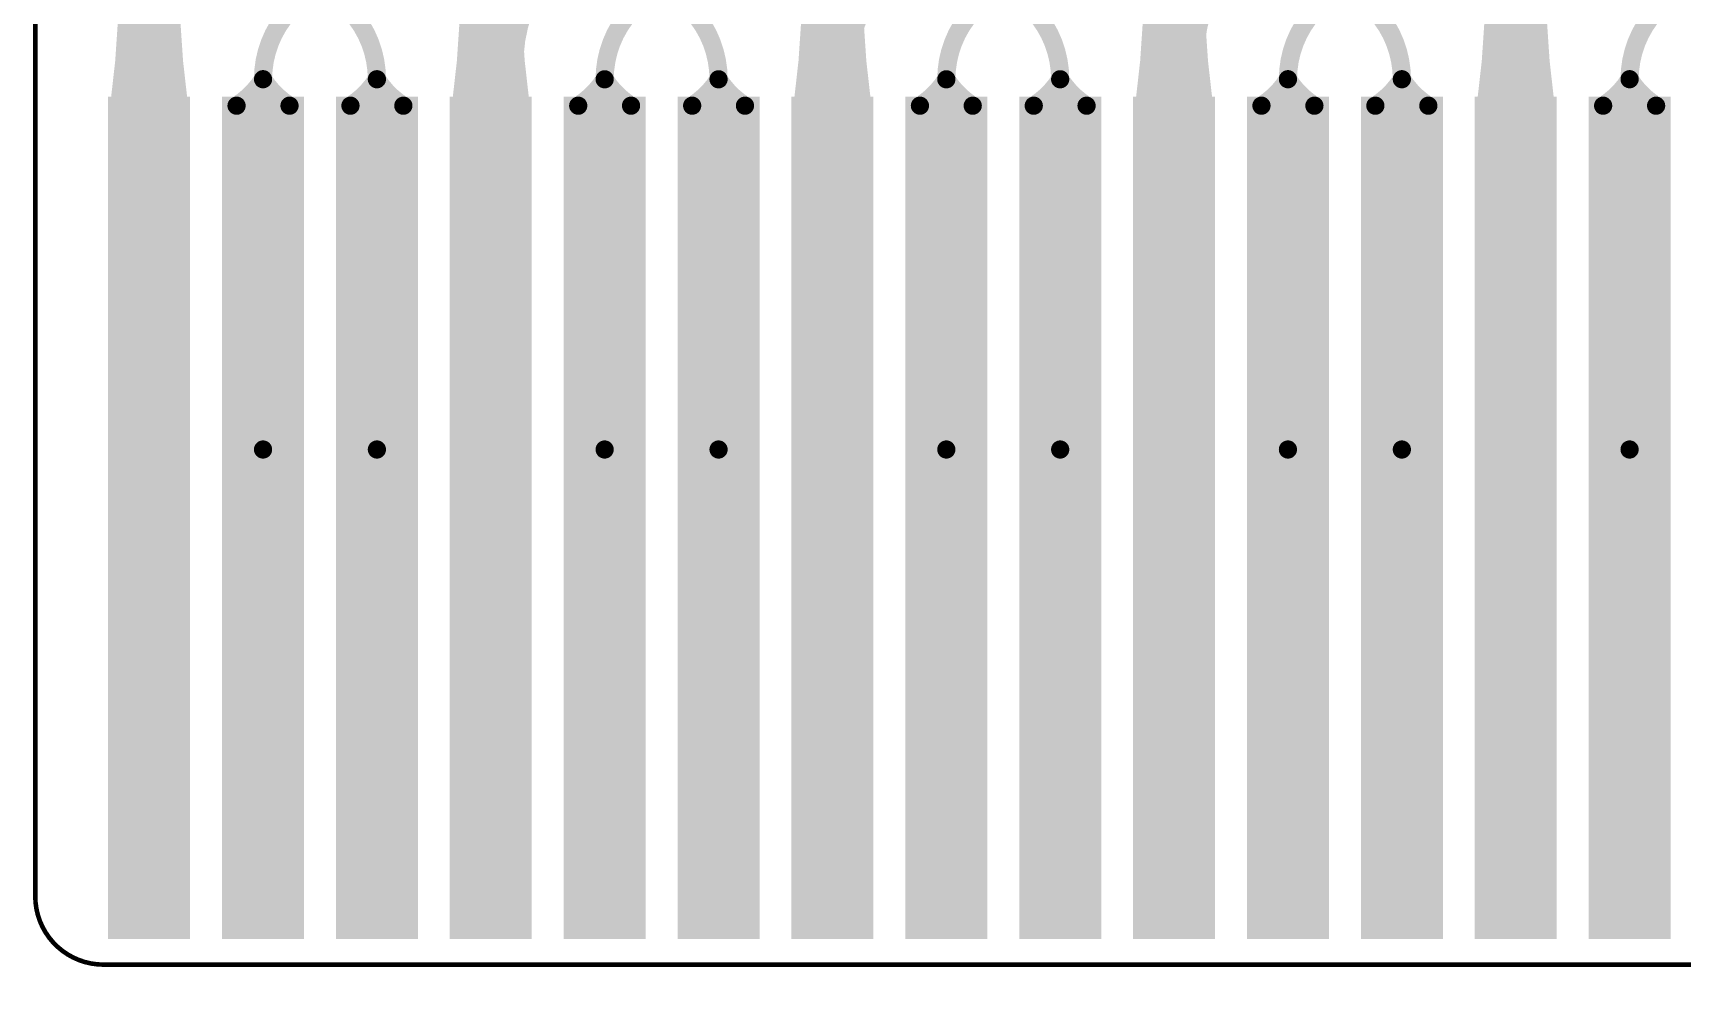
# Model space of a CAD drawing. Header units: millimetres. Extents: x 2260 to 2572, y -21 to 200.
# Drawn here: x 2292.68 to 2299.93, y 61.71 to 65.87 of the extents above; entities that cross this region are included whole.
import ezdxf

# ---------------------------------------------------------------- set-up
doc = ezdxf.new("R2010")
doc.units = ezdxf.units.MM
doc.layers.get('0').update_dxf_attribs({"lineweight": 18})
doc.layers.add('01', color=1, linetype='Continuous', lineweight=18)
doc.layers.add('DIM', color=3, linetype='Continuous', lineweight=13)

# ---------------------------------------------------------------- blocks, each defined once
blk = doc.blocks.new('PAD_R1')
blk.add_lwpolyline([(0.25, 0, 0.5, 0.5, 1), (-0.25, 0, 0.5, 0.5, 1)], format="xyseb", close=True)

msp = doc.modelspace()

# ---------------------------------------------------------------- linework, layer by layer
at = {"layer": '01'}
msp.add_lwpolyline([(2318.1914, 62.078, 0.02, 0.02, -0.414219), (2317.8914, 61.778, 0.02, 0.02, 0), (2292.9916, 61.778, 0.02, 0.02, -0.414219), (2292.6916, 62.078, 0.02, 0.02, 0), (2292.6916, 141.4405, 0.02, 0.02, -0.414219), (2292.9916, 141.7405, 0.02, 0.02, 0), (2317.8914, 141.7405, 0.02, 0.02, -0.414219), (2318.1914, 141.4405, 0.02, 0.02, 0)], format="xyseb", close=True, dxfattribs=at)
for points in [[(2293.1915, 139.8406, 0.2499, 0.2499, 0), (2293.1915, 63.6406, 0.2499, 0.2499, 0)], [(2294.6916, 139.8406, 0.2499, 0.2499, 0), (2294.6916, 63.6406, 0.2499, 0.2499, 0)], [(2296.1915, 139.8406, 0.2499, 0.2499, 0), (2296.1915, 63.6406, 0.2499, 0.2499, 0)], [(2297.6916, 139.8406, 0.2499, 0.2499, 0), (2297.6916, 63.6406, 0.2499, 0.2499, 0)], [(2299.1915, 139.8406, 0.2499, 0.2499, 0), (2299.1915, 63.6406, 0.2499, 0.2499, 0)], [(2293.1915, 66.2809, 0.2499, 0.2499, -0.033718), (2293.1365, 65.4657, 0.2499, 0.2499, 0)], [(2293.1915, 66.2809, 0.2499, 0.2499, 0.033718), (2293.2465, 65.4657, 0.2499, 0.2499, 0)], [(2294.6916, 66.2809, 0.2499, 0.2499, -0.033718), (2294.6366, 65.4657, 0.2499, 0.2499, 0)], [(2294.6916, 66.2809, 0.2499, 0.2499, 0.033718), (2294.7466, 65.4657, 0.2499, 0.2499, 0)], [(2295.0197, 66.2855, 0.1524, 0.1524, 0.281527), (2294.7746, 65.587, 0.1524, 0.1524, 0)], [(2296.1915, 66.2809, 0.2499, 0.2499, -0.033718), (2296.1365, 65.4657, 0.2499, 0.2499, 0)], [(2296.1915, 66.2809, 0.2499, 0.2499, 0.033718), (2296.2465, 65.4657, 0.2499, 0.2499, 0)], [(2297.6916, 66.2809, 0.2499, 0.2499, -0.033718), (2297.6366, 65.4657, 0.2499, 0.2499, 0)], [(2297.6916, 66.2809, 0.2499, 0.2499, 0.033718), (2297.7466, 65.4657, 0.2499, 0.2499, 0)], [(2299.1915, 66.2809, 0.2499, 0.2499, -0.033718), (2299.1364, 65.4657, 0.2499, 0.2499, 0)], [(2299.1915, 66.2809, 0.2499, 0.2499, 0.033718), (2299.2465, 65.4657, 0.2499, 0.2499, 0)], [(2293.1679, 65.6935, 0.1524, 0.1524, 0.312781), (2292.926, 66.2261, 0.1524, 0.1524, 0)], [(2293.221, 65.6366, 0.1524, 0.1524, -0.332355), (2293.5547, 66.2509, 0.1524, 0.1524, 0)], [(2294.7201, 65.6065, 0.1524, 0.1524, 0.234929), (2294.3251, 66.2641, 0.1524, 0.1524, 0)], [(2296.1569, 65.6222, 0.1524, 0.1524, 0.424071), (2295.7956, 66.2645, 0.1524, 0.1524, 0)], [(2296.5331, 66.2823, 0.1524, 0.1524, 0.2925), (2296.2342, 65.582, 0.1524, 0.1524, 0)], [(2297.6522, 65.7699, 0.1524, 0.1524, 0.470482), (2297.3108, 66.2813, 0.1524, 0.1524, 0)], [(2297.9791, 66.278, 0.1524, 0.1524, 0.265832), (2297.7607, 65.6485, 0.1524, 0.1524, 0)], [(2299.1379, 65.68, 0.1524, 0.1524, 0.38159), (2298.8076, 66.2719, 0.1524, 0.1524, 0)], [(2299.554, 66.2655, 0.1524, 0.1524, 0.362618), (2299.2322, 65.5556, 0.1524, 0.1524, 0)], [(2293.1915, 61.8905, 0.36, 0.36, 0), (2293.1915, 65.5907, 0.36, 0.36, 0)], [(2293.6916, 61.8905, 0.36, 0.36, 0), (2293.6916, 65.5907, 0.36, 0.36, 0)], [(2293.6916, 65.667, 0.08, 0.08, -0.11273), (2293.5754, 65.5507, 0.08, 0.08, 0)], [(2293.6916, 65.667, 0.08, 0.08, 0), (2293.6916, 64.0406, 0.08, 0.08, 0)], [(2293.6916, 65.667, 0.08, 0.08, 0.11273), (2293.8079, 65.5507, 0.08, 0.08, 0)], [(2294.1915, 61.8905, 0.36, 0.36, 0), (2294.1915, 65.5907, 0.36, 0.36, 0)], [(2294.1915, 65.6669, 0.08, 0.08, -0.112629), (2294.0754, 65.5507, 0.08, 0.08, 0)], [(2294.1915, 65.6669, 0.08, 0.08, 0), (2294.1915, 64.0406, 0.08, 0.08, 0)], [(2294.1915, 65.6669, 0.08, 0.08, 0.112629), (2294.3076, 65.5507, 0.08, 0.08, 0)], [(2294.6916, 61.8905, 0.36, 0.36, 0), (2294.6916, 65.5907, 0.36, 0.36, 0)], [(2295.1915, 61.8905, 0.36, 0.36, 0), (2295.1915, 65.5907, 0.36, 0.36, 0)], [(2295.1915, 65.6667, 0.08, 0.08, -0.11245), (2295.0755, 65.5507, 0.08, 0.08, 0)], [(2295.1915, 65.6667, 0.08, 0.08, 0), (2295.1915, 64.0406, 0.08, 0.08, 0)], [(2295.1915, 65.6667, 0.08, 0.08, 0.11245), (2295.3074, 65.5507, 0.08, 0.08, 0)], [(2295.6916, 61.8905, 0.36, 0.36, 0), (2295.6916, 65.5907, 0.36, 0.36, 0)], [(2295.6916, 65.6667, 0.08, 0.08, -0.11245), (2295.5757, 65.5507, 0.08, 0.08, 0)], [(2295.6916, 65.6667, 0.08, 0.08, 0), (2295.6916, 64.0406, 0.08, 0.08, 0)], [(2295.6916, 65.6667, 0.08, 0.08, 0.11245), (2295.8076, 65.5507, 0.08, 0.08, 0)], [(2296.1915, 61.8905, 0.36, 0.36, 0), (2296.1915, 65.5907, 0.36, 0.36, 0)], [(2296.6916, 61.8905, 0.36, 0.36, 0), (2296.6916, 65.5907, 0.36, 0.36, 0)], [(2296.6916, 65.6667, 0.08, 0.08, -0.11245), (2296.5757, 65.5507, 0.08, 0.08, 0)], [(2296.6916, 65.6667, 0.08, 0.08, 0), (2296.6916, 64.0406, 0.08, 0.08, 0)], [(2296.6916, 65.6667, 0.08, 0.08, 0.11245), (2296.8076, 65.5507, 0.08, 0.08, 0)], [(2297.1915, 61.8905, 0.36, 0.36, 0), (2297.1915, 65.5907, 0.36, 0.36, 0)], [(2297.1915, 65.6667, 0.08, 0.08, -0.11245), (2297.0755, 65.5507, 0.08, 0.08, 0)], [(2297.1915, 65.6667, 0.08, 0.08, 0), (2297.1915, 64.0406, 0.08, 0.08, 0)], [(2297.1915, 65.6667, 0.08, 0.08, 0.11245), (2297.3074, 65.5507, 0.08, 0.08, 0)], [(2297.6916, 61.8905, 0.36, 0.36, 0), (2297.6916, 65.5907, 0.36, 0.36, 0)], [(2298.1915, 61.8905, 0.36, 0.36, 0), (2298.1915, 65.5907, 0.36, 0.36, 0)], [(2298.1915, 65.667, 0.08, 0.08, -0.112725), (2298.0752, 65.5507, 0.08, 0.08, 0)], [(2298.1915, 65.667, 0.08, 0.08, 0), (2298.1915, 64.0406, 0.08, 0.08, 0)], [(2298.1915, 65.667, 0.08, 0.08, 0.112725), (2298.3077, 65.5507, 0.08, 0.08, 0)], [(2298.6916, 61.8905, 0.36, 0.36, 0), (2298.6916, 65.5907, 0.36, 0.36, 0)], [(2298.6916, 65.667, 0.08, 0.08, -0.112809), (2298.5753, 65.5507, 0.08, 0.08, 0)], [(2298.6916, 65.667, 0.08, 0.08, 0), (2298.6916, 64.0406, 0.08, 0.08, 0)], [(2298.6916, 65.667, 0.08, 0.08, 0.112809), (2298.8079, 65.5507, 0.08, 0.08, 0)], [(2299.1915, 61.8905, 0.36, 0.36, 0), (2299.1915, 65.5907, 0.36, 0.36, 0)], [(2299.6916, 61.8905, 0.36, 0.36, 0), (2299.6916, 65.5907, 0.36, 0.36, 0)], [(2299.6916, 65.667, 0.08, 0.08, -0.11273), (2299.5754, 65.5507, 0.08, 0.08, 0)], [(2299.6916, 65.667, 0.08, 0.08, 0), (2299.6916, 64.0406, 0.08, 0.08, 0)], [(2299.6916, 65.667, 0.08, 0.08, 0.11273), (2299.8079, 65.5507, 0.08, 0.08, 0)]]:
    msp.add_lwpolyline(points, format="xyseb", dxfattribs=at)
at = {"layer": 'DIM'}
for points in [[(2293.7812, 65.9345, 0.08, 0.08, 0.163051), (2293.6916, 65.667, 0.08, 0.08, 0)], [(2294.1021, 65.934, 0.08, 0.08, -0.162932), (2294.1915, 65.6669, 0.08, 0.08, 0)], [(2295.2813, 65.9346, 0.08, 0.08, 0.16336), (2295.1915, 65.6667, 0.08, 0.08, 0)], [(2295.6916, 65.6667, 0.08, 0.08, 0.163409), (2295.6019, 65.9346, 0.08, 0.08, 0)], [(2296.7814, 65.9346, 0.08, 0.08, 0.163364), (2296.6916, 65.6667, 0.08, 0.08, 0)], [(2297.1915, 65.6667, 0.08, 0.08, 0.163409), (2297.1017, 65.9346, 0.08, 0.08, 0)], [(2298.2811, 65.9345, 0.08, 0.08, 0.163058), (2298.1915, 65.667, 0.08, 0.08, 0)], [(2298.6021, 65.9344, 0.08, 0.08, -0.163015), (2298.6916, 65.667, 0.08, 0.08, 0)], [(2299.7812, 65.9345, 0.08, 0.08, 0.163051), (2299.6916, 65.667, 0.08, 0.08, 0)]]:
    msp.add_lwpolyline(points, format="xyseb", dxfattribs=at)

# ---------------------------------------------------------------- block references
at = {"layer": '01'}
for p, xscale, yscale in [((2297.6522, 65.7699), 0.1524, 0.1524), ((2293.1679, 65.6935), 0.1524, 0.1524), ((2293.221, 65.6366), 0.1524, 0.1524), ((2293.6916, 65.667), 0.08, 0.08), ((2293.6916, 65.667), 0.08, 0.08), ((2293.6916, 65.667), 0.08, 0.08), ((2293.6916, 65.667), 0.08, 0.08), ((2294.1915, 65.6669), 0.08, 0.08), ((2294.1915, 65.6669), 0.08, 0.08), ((2294.1915, 65.6669), 0.08, 0.08), ((2294.1915, 65.6669), 0.08, 0.08), ((2295.1915, 65.6667), 0.08, 0.08), ((2295.1915, 65.6667), 0.08, 0.08), ((2295.1915, 65.6667), 0.08, 0.08), ((2295.1915, 65.6667), 0.08, 0.08), ((2295.6916, 65.6667), 0.08, 0.08), ((2295.6916, 65.6667), 0.08, 0.08), ((2295.6916, 65.6667), 0.08, 0.08), ((2295.6916, 65.6667), 0.08, 0.08), ((2296.6916, 65.6667), 0.08, 0.08), ((2296.6916, 65.6667), 0.08, 0.08), ((2296.6916, 65.6667), 0.08, 0.08), ((2296.6916, 65.6667), 0.08, 0.08), ((2297.1915, 65.6667), 0.08, 0.08), ((2297.1915, 65.6667), 0.08, 0.08), ((2297.1915, 65.6667), 0.08, 0.08), ((2297.1915, 65.6667), 0.08, 0.08), ((2297.7607, 65.6485), 0.1524, 0.1524), ((2298.1915, 65.667), 0.08, 0.08), ((2298.1915, 65.667), 0.08, 0.08), ((2298.1915, 65.667), 0.08, 0.08), ((2298.1915, 65.667), 0.08, 0.08), ((2298.6916, 65.667), 0.08, 0.08), ((2298.6916, 65.667), 0.08, 0.08), ((2298.6916, 65.667), 0.08, 0.08), ((2298.6916, 65.667), 0.08, 0.08), ((2299.1379, 65.68), 0.1524, 0.1524), ((2299.6916, 65.667), 0.08, 0.08), ((2299.6916, 65.667), 0.08, 0.08), ((2299.6916, 65.667), 0.08, 0.08), ((2299.6916, 65.667), 0.08, 0.08), ((2294.7201, 65.6065), 0.1524, 0.1524), ((2294.7746, 65.587), 0.1524, 0.1524), ((2296.1569, 65.6222), 0.1524, 0.1524), ((2296.2342, 65.582), 0.1524, 0.1524), ((2293.1365, 65.4657), 0.249935, 0.249935), ((2293.2465, 65.4657), 0.249935, 0.249935), ((2293.5754, 65.5507), 0.08, 0.08), ((2293.8079, 65.5507), 0.08, 0.08), ((2294.0754, 65.5507), 0.08, 0.08), ((2294.3076, 65.5507), 0.08, 0.08), ((2294.6366, 65.4657), 0.249935, 0.249935), ((2294.7466, 65.4657), 0.249935, 0.249935), ((2295.0755, 65.5507), 0.08, 0.08), ((2295.3074, 65.5507), 0.08, 0.08), ((2295.5757, 65.5507), 0.08, 0.08), ((2295.8076, 65.5507), 0.08, 0.08), ((2296.1365, 65.4657), 0.249935, 0.249935), ((2296.2465, 65.4657), 0.249935, 0.249935), ((2296.5757, 65.5507), 0.08, 0.08), ((2296.8076, 65.5507), 0.08, 0.08), ((2297.0755, 65.5507), 0.08, 0.08), ((2297.3074, 65.5507), 0.08, 0.08), ((2297.6366, 65.4657), 0.249935, 0.249935), ((2297.7466, 65.4657), 0.249935, 0.249935), ((2298.0752, 65.5507), 0.08, 0.08), ((2298.3077, 65.5507), 0.08, 0.08), ((2298.5753, 65.5507), 0.08, 0.08), ((2298.8079, 65.5507), 0.08, 0.08), ((2299.1364, 65.4657), 0.249935, 0.249935), ((2299.2465, 65.4657), 0.249935, 0.249935), ((2299.2322, 65.5556), 0.1524, 0.1524), ((2299.5754, 65.5507), 0.08, 0.08), ((2299.8079, 65.5507), 0.08, 0.08), ((2293.6916, 64.0406), 0.08, 0.08), ((2294.1915, 64.0406), 0.08, 0.08), ((2295.1915, 64.0406), 0.08, 0.08), ((2295.6916, 64.0406), 0.08, 0.08), ((2296.6916, 64.0406), 0.08, 0.08), ((2297.1915, 64.0406), 0.08, 0.08), ((2298.1915, 64.0406), 0.08, 0.08), ((2298.6916, 64.0406), 0.08, 0.08), ((2299.6916, 64.0406), 0.08, 0.08), ((2293.1915, 63.6406), 0.249935, 0.249935), ((2294.6916, 63.6406), 0.249935, 0.249935), ((2296.1915, 63.6406), 0.249935, 0.249935), ((2297.6916, 63.6406), 0.249935, 0.249935), ((2299.1915, 63.6406), 0.249935, 0.249935)]:
    msp.add_blockref('PAD_R1', p, dxfattribs=dict(at, xscale=xscale, yscale=yscale))

doc.saveas('drawing.dxf')
